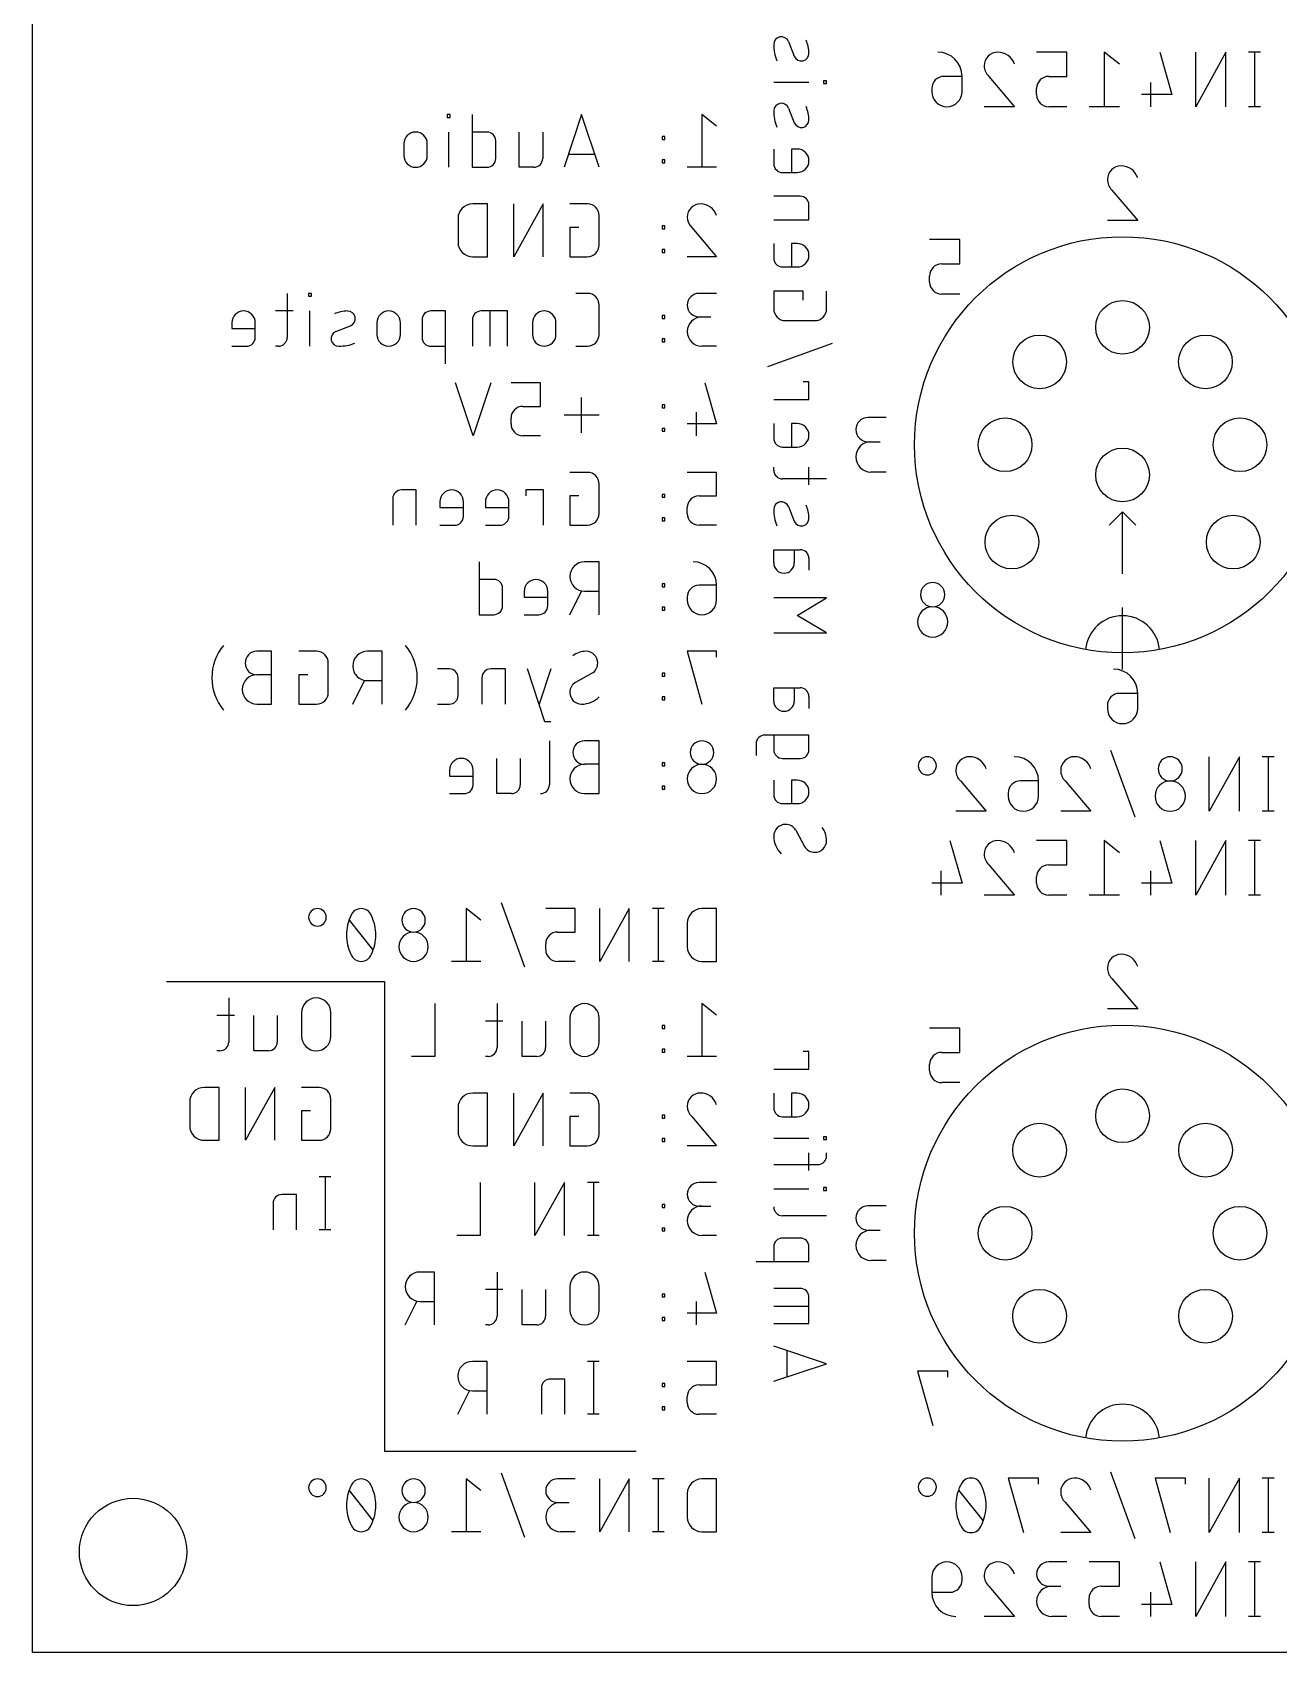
# Model space of a CAD drawing. Extents: x 0 to 83, y 0 to 84.2.
# Drawn here: x 0 to 37.15, y 0 to 48.29 of the extents above; entities that cross this region are included whole.
import ezdxf

# ---------------------------------------------------------------- set-up
doc = ezdxf.new("R2010")
doc.units = 0
for name, color, linetype in [('20', 30, 'CONTINUOUS'), ('22', 140, 'CONTINUOUS'), ('26', 253, 'CONTINUOUS')]:
    doc.layers.add(name, color=color, linetype=linetype)

msp = doc.modelspace()

# ---------------------------------------------------------------- linework, layer by layer
at = {"layer": '20'}
for p, q in [((0, 0), (0, 74)), ((83, 0), (0, 0))]:
    msp.add_line(p, q, dxfattribs=at)
for centre, radius in [((32.5, 39.5), 0.8), ((30.03, 38.47), 0.8), ((34.97, 38.47), 0.8), ((29, 36), 0.8), ((36, 36), 0.8), ((32.5, 35.1), 0.8), ((29.2, 33.1), 0.8), ((35.8, 33.1), 0.8), ((32.5, 16), 0.8), ((30.025, 14.975), 0.8), ((34.975, 14.975), 0.8), ((29, 12.5), 0.8), ((36, 12.5), 0.8), ((30.025, 10.025), 0.8), ((34.975, 10.025), 0.8), ((3, 3), 1.6)]:
    msp.add_circle(centre, radius, dxfattribs=at)
at = {"layer": '22'}
for p, q in [((32.1839, 43.5903), (32.9516, 42.6872)), ((32.9516, 42.6872), (32.0484, 42.6872)), ((27.6516, 42.1128), (26.7484, 42.1128)), ((27.6516, 41.3903), (27.6516, 42.1128)), ((27.1097, 41.3903), (27.6516, 41.3903)), ((26.7484, 40.8484), (26.7484, 41.0291)), ((27.6516, 40.4872), (27.1097, 40.4872)), ((25.4516, 36.8128), (24.9097, 36.8128)), ((24.9097, 36.0903), (25.2709, 36.0903)), ((25.4516, 35.1872), (25, 35.1872)), ((32.5, 34), (32.1, 33.6)), ((32.5, 32.15), (32.5, 34)), ((32.5, 34), (32.9, 33.6)), ((32.5, 29.3), (32.5, 31.15)), ((32.9516, 28.5903), (32.4097, 28.5903)), ((32.9516, 28.1388), (32.9516, 28.5903)), ((32.0484, 28.2291), (32.0484, 28.1388)), ((32.1839, 20.0903), (32.9516, 19.1872)), ((32.9516, 19.1872), (32.0484, 19.1872)), ((27.6516, 18.6128), (26.7484, 18.6128)), ((27.6516, 17.8903), (27.6516, 18.6128)), ((27.1097, 17.8903), (27.6516, 17.8903)), ((26.7484, 17.3484), (26.7484, 17.5291)), ((27.6516, 16.9872), (27.1097, 16.9872)), ((25.4516, 13.3128), (24.9097, 13.3128)), ((24.9097, 12.5903), (25.2709, 12.5903)), ((25.4516, 11.6872), (25, 11.6872)), ((27.2916, 8.3928), (26.3884, 8.3928)), ((26.3884, 8.3928), (26.84, 6.7672)), ((27.2916, 8.2122), (27.2916, 8.3928))]:
    msp.add_line(p, q, dxfattribs=at)
for centre in [(32.5, 36), (32.5, 12.5)]:
    msp.add_circle(centre, 6.2, dxfattribs=at)
for centre, radius, start, end in [((32.4548, 43.9064), 0.4064, 90, 180), ((32.4548, 43.7907), 0.5221, 17.9446, 90.0001), ((32.485, 43.9064), 0.4365, 180.0001, 226.3965), ((27.1097, 41.0291), 0.3612, 90, 180), ((27.1097, 40.8484), 0.3612, 180, 270), ((24.9097, 36.4516), 0.3612, 90, 270), ((25, 35.6388), 0.4516, 90, 270), ((26.84, 31.5316), 0.3612, 0, 180), ((26.84, 31.5316), 0.3612, 180, 0), ((26.84, 30.7188), 0.4516, 0, 180), ((26.84, 30.7188), 0.4516, 180, 0), ((32.5, 29.8), 1.1045, 5.1944, 174.8056), ((32.2291, 28.5903), 0.7225, 0, 90), ((32.4097, 28.2291), 0.3612, 90, 180), ((32.5, 28.1388), 0.4516, 180, 0), ((32.4548, 20.4064), 0.4064, 90, 180), ((32.4548, 20.2907), 0.5221, 17.9446, 90.0001), ((32.485, 20.4064), 0.4365, 180.0001, 226.3965), ((27.1097, 17.5291), 0.3612, 90, 180), ((27.1097, 17.3484), 0.3612, 180, 270), ((24.9097, 12.9516), 0.3612, 90, 270), ((25, 12.1388), 0.4516, 90, 270), ((32.5, 6.3), 1.1045, 5.1944, 174.8056)]:
    msp.add_arc(centre, radius, start, end, dxfattribs=at)
at = {"layer": '26'}
for p, q in [((22.539, 48.0161), (22.714, 47.5787)), ((30.8413, 47.7018), (29.9382, 47.7018)), ((30.8413, 46.9793), (30.8413, 47.7018)), ((32.4045, 47.3406), (31.9529, 47.7018)), ((31.9529, 47.7018), (31.9529, 46.0762)), ((33.6063, 47.7018), (33.9676, 46.4374)), ((35.5828, 47.7018), (34.6797, 46.0762)), ((34.6797, 46.0762), (34.6797, 47.7018)), ((35.5828, 46.0762), (35.5828, 47.7018)), ((36.6145, 47.7018), (36.2532, 47.7018)), ((36.4339, 47.7018), (36.4339, 46.0762)), ((23.6764, 46.8512), (23.5889, 46.8512)), ((23.5889, 46.8512), (23.5889, 46.7637)), ((23.6764, 46.7637), (23.6764, 46.8512)), ((27.7151, 46.9793), (27.1732, 46.9793)), ((27.7151, 46.5278), (27.7151, 46.9793)), ((28.5106, 46.9793), (29.2782, 46.0762)), ((30.2995, 46.9793), (30.8413, 46.9793)), ((22.1016, 46.8074), (23.1515, 46.8074)), ((23.5889, 46.7637), (23.6764, 46.7637)), ((26.812, 46.6181), (26.812, 46.5278)), ((29.9382, 46.4374), (29.9382, 46.6181)), ((33.9676, 46.4374), (33.0645, 46.4374)), ((33.3354, 46.7987), (33.3354, 46.0762)), ((22.539, 46.0362), (22.714, 45.5987)), ((29.2782, 46.0762), (28.3751, 46.0762)), ((30.8413, 46.0762), (30.2995, 46.0762)), ((32.4045, 46.0762), (31.5014, 46.0762)), ((36.6145, 46.0762), (36.2532, 46.0762)), ((12.4573, 45.8454), (12.3698, 45.8454)), ((12.3698, 45.8454), (12.3698, 45.7579)), ((12.3698, 45.7579), (12.4573, 45.7579)), ((12.4573, 45.7579), (12.4573, 45.8454)), ((13.1145, 45.8454), (13.1145, 44.2706)), ((16.3735, 45.8454), (15.8485, 44.2706)), ((16.8984, 44.2706), (16.3735, 45.8454)), ((20.3984, 45.4954), (19.961, 45.8454)), ((19.961, 45.8454), (19.961, 44.2706)), ((11.0736, 44.9705), (11.0736, 44.6206)), ((11.7735, 44.6206), (11.7735, 44.9705)), ((12.4136, 44.2706), (12.4136, 45.3205)), ((13.5519, 45.3205), (13.1145, 45.3205)), ((13.8144, 44.5331), (13.8144, 45.058)), ((14.5125, 44.2706), (14.5125, 45.3205)), ((15.2124, 45.3205), (15.2124, 44.5331)), ((18.8584, 45.1892), (18.7709, 45.1892)), ((18.7709, 45.1892), (18.7709, 45.1017)), ((18.7709, 45.1017), (18.8584, 45.1017)), ((18.8584, 45.1017), (18.8584, 45.1892)), ((15.9798, 44.6643), (16.7672, 44.6643)), ((18.8584, 44.4893), (18.7709, 44.4893)), ((18.7709, 44.4893), (18.7709, 44.4018)), ((18.8584, 44.4018), (18.8584, 44.4893)), ((22.1016, 44.8127), (22.1016, 44.3752)), ((22.8015, 44.8127), (22.6265, 44.8127)), ((22.6265, 44.8127), (22.6265, 44.1128)), ((13.1145, 44.2706), (13.5519, 44.2706)), ((14.9499, 44.2706), (14.5125, 44.2706)), ((18.7709, 44.4018), (18.8584, 44.4018)), ((20.3984, 44.2706), (19.5235, 44.2706)), ((22.3641, 44.1128), (22.8015, 44.1128)), ((13.5637, 43.1784), (13.1263, 43.1784)), ((13.5637, 41.6036), (13.5637, 43.1784)), ((15.2311, 43.1784), (14.3562, 41.6036)), ((14.3562, 41.6036), (14.3562, 43.1784)), ((15.2311, 41.6036), (15.2311, 43.1784)), ((16.5484, 43.1784), (16.0235, 43.1784)), ((22.889, 43.4059), (22.1016, 43.4059)), ((23.1515, 42.706), (23.1515, 43.1434)), ((12.6889, 42.741), (12.6889, 42.041)), ((16.8984, 41.9536), (16.8984, 42.8284)), ((18.8584, 42.5222), (18.7709, 42.5222)), ((18.7709, 42.5222), (18.7709, 42.4347)), ((18.8584, 42.4347), (18.8584, 42.5222)), ((22.1016, 42.706), (23.1515, 42.706)), ((16.286, 42.4785), (16.0235, 42.4785)), ((16.0235, 42.4785), (16.0235, 41.6036)), ((18.7709, 42.4347), (18.8584, 42.4347)), ((19.6547, 42.4785), (20.3984, 41.6036)), ((13.1263, 41.6036), (13.5637, 41.6036)), ((16.0235, 41.6036), (16.5484, 41.6036)), ((18.8584, 41.8223), (18.7709, 41.8223)), ((18.7709, 41.8223), (18.7709, 41.7348)), ((18.7709, 41.7348), (18.8584, 41.7348)), ((18.8584, 41.7348), (18.8584, 41.8223)), ((20.3984, 41.6036), (19.5235, 41.6036)), ((22.1016, 41.9991), (22.1016, 41.5616)), ((22.8015, 41.9991), (22.6265, 41.9991)), ((22.6265, 41.9991), (22.6265, 41.2992)), ((22.3641, 41.2992), (22.8015, 41.2992)), ((22.9765, 40.5755), (22.1016, 40.5755)), ((22.1016, 40.5755), (22.1016, 40.0506)), ((22.9765, 40.3131), (22.9765, 40.5755)), ((23.6764, 40.0506), (23.6764, 40.5755)), ((7.5958, 40.5114), (7.5958, 39.1991)), ((8.3196, 40.5114), (8.2321, 40.5114)), ((8.2321, 40.5114), (8.2321, 40.4239)), ((8.2321, 40.4239), (8.3196, 40.4239)), ((8.3196, 40.4239), (8.3196, 40.5114)), ((16.5484, 40.5114), (16.1985, 40.5114)), ((16.8984, 39.2866), (16.8984, 40.1614)), ((20.3984, 40.5114), (19.8735, 40.5114)), ((5.946, 39.6365), (5.946, 39.4615)), ((6.6459, 39.1991), (6.6459, 39.6365)), ((7.7708, 39.9865), (7.2458, 39.9865)), ((8.2759, 38.9366), (8.2759, 39.9865)), ((10.2706, 39.6365), (10.2706, 39.2866)), ((10.9705, 39.2866), (10.9705, 39.6365)), ((11.6165, 39.724), (11.6165, 39.1991)), ((12.3164, 39.9865), (11.879, 39.9865)), ((12.3164, 38.4117), (12.3164, 39.9865)), ((13.1177, 39.724), (13.1177, 38.9366)), ((14.1675, 39.9865), (13.3801, 39.9865)), ((13.6426, 38.9366), (13.6426, 39.9865)), ((14.1675, 38.9366), (14.1675, 39.9865)), ((14.9079, 39.6365), (14.9079, 39.2866)), ((15.6078, 39.2866), (15.6078, 39.6365)), ((18.8584, 39.8552), (18.7709, 39.8552)), ((18.7709, 39.8552), (18.7709, 39.7677)), ((18.7709, 39.7677), (18.8584, 39.7677)), ((18.8584, 39.7677), (18.8584, 39.8552)), ((19.8735, 39.8115), (20.2234, 39.8115)), ((22.4516, 39.7007), (23.3264, 39.7007)), ((5.946, 39.4615), (6.6459, 39.4615)), ((9.0471, 39.374), (9.4846, 39.549)), ((18.8584, 39.1553), (18.7709, 39.1553)), ((18.7709, 39.1553), (18.7709, 39.0678)), ((18.8584, 39.0678), (18.8584, 39.1553)), ((5.946, 38.9366), (6.3834, 38.9366)), ((7.3333, 38.9366), (7.2458, 38.9366)), ((11.879, 38.9366), (12.3164, 38.9366)), ((16.1985, 38.9366), (16.5484, 38.9366)), ((18.7709, 39.0678), (18.8584, 39.0678)), ((20.3984, 38.9366), (19.961, 38.9366)), ((21.9266, 38.3292), (23.8514, 39.0291)), ((13.143, 36.2696), (12.6181, 37.8444)), ((13.6679, 37.8444), (13.143, 36.2696)), ((15.1436, 37.8444), (14.2687, 37.8444)), ((15.1436, 37.1445), (15.1436, 37.8444)), ((20.0484, 37.8444), (20.3984, 36.6196)), ((23.1515, 37.8744), (22.9765, 37.8744)), ((23.1515, 37.3495), (23.1515, 37.8744)), ((16.3735, 36.3571), (16.3735, 37.407)), ((18.8584, 37.1882), (18.7709, 37.1882)), ((18.7709, 37.1882), (18.7709, 37.1007)), ((18.8584, 37.1007), (18.8584, 37.1882)), ((22.1016, 37.3495), (23.1515, 37.3495)), ((14.2687, 36.6196), (14.2687, 36.7945)), ((14.6186, 37.1445), (15.1436, 37.1445)), ((16.8984, 36.882), (15.8485, 36.882)), ((18.7709, 37.1007), (18.8584, 37.1007)), ((19.786, 36.9695), (19.786, 36.2696)), ((15.1436, 36.2696), (14.6186, 36.2696)), ((18.8584, 36.4883), (18.7709, 36.4883)), ((18.7709, 36.4883), (18.7709, 36.4008)), ((18.7709, 36.4008), (18.8584, 36.4008)), ((18.8584, 36.4008), (18.8584, 36.4883)), ((20.3984, 36.6196), (19.5235, 36.6196)), ((22.1016, 36.6324), (22.1016, 36.1949)), ((22.8015, 36.6324), (22.6265, 36.6324)), ((22.6265, 36.6324), (22.6265, 35.9324)), ((22.3641, 35.9324), (22.8015, 35.9324)), ((22.1016, 35.245), (22.1016, 35.3325)), ((23.1515, 34.8076), (23.1515, 35.3325)), ((16.5484, 35.1774), (16.0235, 35.1774)), ((16.8984, 33.9526), (16.8984, 34.8274)), ((20.3984, 35.1774), (19.5235, 35.1774)), ((20.3984, 34.4775), (20.3984, 35.1774)), ((23.6764, 34.9825), (22.3641, 34.9825)), ((10.7443, 34.39), (10.7443, 33.6026)), ((11.4442, 34.6525), (11.0068, 34.6525)), ((11.4442, 33.6026), (11.4442, 34.6525)), ((12.1511, 34.3025), (12.1511, 34.1275)), ((12.851, 33.8651), (12.851, 34.3025)), ((13.5058, 34.3025), (13.5058, 34.1275)), ((14.2057, 33.8651), (14.2057, 34.3025)), ((15.2376, 34.6525), (14.7126, 34.6525)), ((14.7126, 34.6525), (14.7126, 34.4775)), ((15.2376, 33.6026), (15.2376, 34.6525)), ((16.286, 34.4775), (16.0235, 34.4775)), ((16.0235, 34.4775), (16.0235, 33.6026)), ((18.8584, 34.5212), (18.7709, 34.5212)), ((18.7709, 34.5212), (18.7709, 34.4337)), ((18.7709, 34.4337), (18.8584, 34.4337)), ((18.8584, 34.4337), (18.8584, 34.5212)), ((19.8735, 34.4775), (20.3984, 34.4775)), ((12.1511, 34.1275), (12.851, 34.1275)), ((13.5058, 34.1275), (14.2057, 34.1275)), ((18.8584, 33.8213), (18.7709, 33.8213)), ((18.7709, 33.8213), (18.7709, 33.7338)), ((18.8584, 33.7338), (18.8584, 33.8213)), ((19.5235, 33.9526), (19.5235, 34.1275)), ((22.539, 34.1564), (22.714, 33.719)), ((12.1511, 33.6026), (12.5885, 33.6026)), ((13.5058, 33.6026), (13.9432, 33.6026)), ((16.0235, 33.6026), (16.5484, 33.6026)), ((18.7709, 33.7338), (18.8584, 33.7338)), ((20.3984, 33.6026), (19.8735, 33.6026)), ((22.1016, 32.4783), (22.1016, 32.872)), ((22.1016, 32.872), (22.889, 32.872)), ((22.714, 32.872), (22.714, 32.4783)), ((13.3172, 32.5104), (13.3172, 30.9356)), ((16.8984, 32.5104), (16.461, 32.5104)), ((16.8984, 30.9356), (16.8984, 32.5104)), ((23.1515, 32.6096), (23.1515, 32.2596)), ((13.7547, 31.9855), (13.3172, 31.9855)), ((14.0171, 31.1981), (14.0171, 31.723)), ((14.6631, 31.6355), (14.6631, 31.4605)), ((14.6631, 31.4605), (15.363, 31.4605)), ((15.363, 31.1981), (15.363, 31.6355)), ((16.0235, 30.9356), (16.3735, 31.6355)), ((16.461, 31.6355), (16.8984, 31.6355)), ((18.8584, 31.8542), (18.7709, 31.8542)), ((18.7709, 31.8542), (18.7709, 31.7667)), ((18.7709, 31.7667), (18.8584, 31.7667)), ((18.8584, 31.7667), (18.8584, 31.8542)), ((19.5235, 31.4605), (19.5235, 31.373)), ((20.3984, 31.8105), (19.8735, 31.8105)), ((20.3984, 31.373), (20.3984, 31.8105)), ((23.6764, 31.4406), (22.1016, 31.4406)), ((22.8015, 30.9157), (23.6764, 31.4406)), ((13.3172, 30.9356), (13.7547, 30.9356)), ((14.6631, 30.9356), (15.1006, 30.9356)), ((18.8584, 31.1543), (18.7709, 31.1543)), ((18.7709, 31.1543), (18.7709, 31.0668)), ((18.7709, 31.0668), (18.8584, 31.0668)), ((18.8584, 31.0668), (18.8584, 31.1543)), ((23.6764, 30.3907), (22.8015, 30.9157)), ((22.1016, 30.3907), (23.6764, 30.3907)), ((7.1296, 29.8434), (6.6921, 29.8434)), ((7.1296, 28.2686), (7.1296, 29.8434)), ((8.4723, 29.8434), (7.9474, 29.8434)), ((8.8223, 28.6186), (8.8223, 29.4934)), ((10.4265, 29.8434), (9.989, 29.8434)), ((10.4265, 28.2686), (10.4265, 29.8434)), ((20.3984, 29.8434), (19.5235, 29.8434)), ((19.5235, 29.8434), (19.961, 28.2686)), ((20.3984, 29.6684), (20.3984, 29.8434)), ((7.1296, 29.1435), (6.6921, 29.1435)), ((8.2098, 29.1435), (7.9474, 29.1435)), ((7.9474, 29.1435), (7.9474, 28.2686)), ((12.4301, 29.3185), (12.0802, 29.3185)), ((12.6926, 28.5311), (12.6926, 29.056)), ((13.4016, 29.056), (13.4016, 28.2686)), ((14.1015, 29.3185), (13.6641, 29.3185)), ((14.1015, 28.2686), (14.1015, 29.3185)), ((15.2812, 27.7437), (14.7563, 29.3185)), ((15.4562, 29.3185), (15.1063, 28.2686)), ((16.1985, 28.9248), (16.6797, 29.1872)), ((18.8584, 29.1872), (18.7709, 29.1872)), ((18.7709, 29.1872), (18.7709, 29.0997)), ((18.7709, 29.0997), (18.8584, 29.0997)), ((18.8584, 29.0997), (18.8584, 29.1872)), ((9.5516, 28.2686), (9.9015, 28.9685)), ((9.989, 28.9685), (10.4265, 28.9685)), ((22.1016, 28.3621), (22.1016, 28.7558)), ((22.1016, 28.7558), (22.889, 28.7558)), ((22.714, 28.7558), (22.714, 28.3621)), ((23.1515, 28.4934), (23.1515, 28.1434)), ((6.6921, 28.2686), (7.1296, 28.2686)), ((7.9474, 28.2686), (8.4723, 28.2686)), ((12.0802, 28.2686), (12.4301, 28.2686)), ((18.8584, 28.4873), (18.7709, 28.4873)), ((18.7709, 28.4873), (18.7709, 28.3998)), ((18.7709, 28.3998), (18.8584, 28.3998)), ((18.8584, 28.3998), (18.8584, 28.4873)), ((15.4562, 27.7437), (15.2812, 27.7437)), ((15.4116, 27.1764), (15.4116, 25.8641)), ((16.8984, 27.1764), (16.461, 27.1764)), ((16.8984, 25.6016), (16.8984, 27.1764)), ((21.5767, 27.0865), (21.5767, 26.7366)), ((23.1515, 27.349), (21.8391, 27.349)), ((22.1016, 27.349), (22.1016, 26.9116)), ((23.1515, 26.9116), (23.1515, 27.349)), ((13.8438, 25.6016), (13.8438, 26.6515)), ((14.5437, 26.6515), (14.5437, 25.8641)), ((22.3641, 26.6491), (22.889, 26.6491)), ((32.8751, 24.8956), (32.1527, 26.8824)), ((35.9875, 26.7018), (35.0844, 25.0762)), ((35.0844, 25.0762), (35.0844, 26.7018)), ((35.9875, 25.0762), (35.9875, 26.7018)), ((37.0192, 26.7018), (36.6579, 26.7018)), ((36.8385, 26.7018), (36.8385, 25.0762)), ((12.437, 26.3015), (12.437, 26.1265)), ((12.437, 26.1265), (13.1369, 26.1265)), ((13.1369, 25.8641), (13.1369, 26.3015)), ((16.8984, 26.4765), (16.461, 26.4765)), ((18.8584, 26.5202), (18.7709, 26.5202)), ((18.7709, 26.5202), (18.7709, 26.4327)), ((18.7709, 26.4327), (18.8584, 26.4327)), ((18.8584, 26.4327), (18.8584, 26.5202)), ((12.437, 25.6016), (12.8744, 25.6016)), ((14.2812, 25.6016), (13.8438, 25.6016)), ((16.461, 25.6016), (16.8984, 25.6016)), ((18.8584, 25.8203), (18.7709, 25.8203)), ((18.7709, 25.8203), (18.7709, 25.7328)), ((18.7709, 25.7328), (18.8584, 25.7328)), ((18.8584, 25.7328), (18.8584, 25.8203)), ((22.1016, 26.0031), (22.1016, 25.5657)), ((22.8015, 26.0031), (22.6265, 26.0031)), ((22.6265, 26.0031), (22.6265, 25.3032)), ((27.6648, 25.9793), (28.4324, 25.0762)), ((29.0924, 25.6181), (29.0924, 25.5278)), ((29.9955, 25.9793), (29.4537, 25.9793)), ((29.9955, 25.5278), (29.9955, 25.9793)), ((30.791, 25.9793), (31.5586, 25.0762)), ((22.3641, 25.3032), (22.8015, 25.3032)), ((28.4324, 25.0762), (27.5293, 25.0762)), ((31.5586, 25.0762), (30.6555, 25.0762)), ((37.0192, 25.0762), (36.6579, 25.0762)), ((22.7578, 24.5088), (23.0202, 24.0276)), ((27.3539, 24.2018), (27.7151, 22.9374)), ((30.8413, 24.2018), (29.9382, 24.2018)), ((30.8413, 23.4793), (30.8413, 24.2018)), ((32.4045, 23.8406), (31.9529, 24.2018)), ((31.9529, 24.2018), (31.9529, 22.5762)), ((33.6063, 24.2018), (33.9676, 22.9374)), ((35.5828, 24.2018), (34.6797, 22.5762)), ((34.6797, 22.5762), (34.6797, 24.2018)), ((35.5828, 22.5762), (35.5828, 24.2018)), ((36.6145, 24.2018), (36.2532, 24.2018)), ((36.4339, 24.2018), (36.4339, 22.5762)), ((27.0829, 23.2987), (27.0829, 22.5762)), ((28.5106, 23.4793), (29.2782, 22.5762)), ((30.2995, 23.4793), (30.8413, 23.4793)), ((33.3354, 23.2987), (33.3354, 22.5762)), ((27.7151, 22.9374), (26.812, 22.9374)), ((29.9382, 22.9374), (29.9382, 23.1181)), ((33.9676, 22.9374), (33.0645, 22.9374)), ((14.6837, 20.4266), (13.9838, 22.3514)), ((29.2782, 22.5762), (28.3751, 22.5762)), ((30.8413, 22.5762), (30.2995, 22.5762)), ((32.4045, 22.5762), (31.5014, 22.5762)), ((36.6145, 22.5762), (36.2532, 22.5762)), ((10.1506, 20.9516), (9.4507, 21.8264)), ((13.3643, 21.8264), (12.9269, 22.1764)), ((12.9269, 22.1764), (12.9269, 20.6016)), ((16.178, 22.1764), (15.3031, 22.1764)), ((16.178, 21.4765), (16.178, 22.1764)), ((17.7932, 22.1764), (16.9183, 20.6016)), ((16.9183, 20.6016), (16.9183, 22.1764)), ((17.7932, 20.6016), (17.7932, 22.1764)), ((18.8333, 22.1764), (18.4834, 22.1764)), ((18.6584, 22.1764), (18.6584, 20.6016)), ((19.5235, 21.739), (19.5235, 21.039)), ((20.3984, 22.1764), (19.961, 22.1764)), ((20.3984, 20.6016), (20.3984, 22.1764)), ((15.653, 21.4765), (16.178, 21.4765)), ((15.3031, 20.9516), (15.3031, 21.1265)), ((13.3643, 20.6016), (12.4895, 20.6016)), ((16.178, 20.6016), (15.653, 20.6016)), ((18.8333, 20.6016), (18.4834, 20.6016)), ((19.961, 20.6016), (20.3984, 20.6016)), ((4, 20), (10.5, 20)), ((10.5, 20), (10.5, 7)), ((5.853, 19.5104), (5.853, 18.1981)), ((11.997, 19.3444), (11.997, 17.7696)), ((13.853, 19.3444), (13.853, 18.0321)), ((20.3984, 18.9944), (19.961, 19.3444)), ((19.961, 19.3444), (19.961, 17.7696)), ((6.028, 18.9855), (5.5031, 18.9855)), ((6.6, 17.9356), (6.6, 18.9855)), ((7.2999, 18.9855), (7.2999, 18.1981)), ((8.0235, 19.073), (8.0235, 18.373)), ((8.8984, 18.373), (8.8984, 19.073)), ((16.0235, 18.907), (16.0235, 18.207)), ((16.8984, 18.207), (16.8984, 18.907)), ((14.028, 18.8195), (13.5031, 18.8195)), ((14.6, 17.7696), (14.6, 18.8195)), ((15.2999, 18.8195), (15.2999, 18.0321)), ((18.8584, 18.6882), (18.7709, 18.6882)), ((18.7709, 18.6882), (18.7709, 18.6007)), ((18.7709, 18.6007), (18.8584, 18.6007)), ((18.8584, 18.6007), (18.8584, 18.6882)), ((5.5905, 17.9356), (5.5031, 17.9356)), ((7.0374, 17.9356), (6.6, 17.9356)), ((18.8584, 17.9883), (18.7709, 17.9883)), ((18.7709, 17.9883), (18.7709, 17.9008)), ((18.7709, 17.9008), (18.8584, 17.9008)), ((18.8584, 17.9008), (18.8584, 17.9883)), ((23.1515, 17.9142), (22.9765, 17.9142)), ((23.1515, 17.3892), (23.1515, 17.9142)), ((11.997, 17.7696), (11.2971, 17.7696)), ((13.5905, 17.7696), (13.5031, 17.7696)), ((15.0374, 17.7696), (14.6, 17.7696)), ((20.3984, 17.7696), (19.5235, 17.7696)), ((22.1016, 17.3892), (23.1515, 17.3892)), ((5.5637, 16.8434), (5.1263, 16.8434)), ((5.5637, 15.2686), (5.5637, 16.8434)), ((7.2311, 16.8434), (6.3562, 15.2686)), ((6.3562, 15.2686), (6.3562, 16.8434)), ((7.2311, 15.2686), (7.2311, 16.8434)), ((8.5484, 16.8434), (8.0235, 16.8434)), ((8.8984, 15.6186), (8.8984, 16.4934)), ((13.5637, 16.6774), (13.1263, 16.6774)), ((13.5637, 15.1026), (13.5637, 16.6774)), ((15.2311, 16.6774), (14.3562, 15.1026)), ((14.3562, 15.1026), (14.3562, 16.6774)), ((15.2311, 15.1026), (15.2311, 16.6774)), ((16.5484, 16.6774), (16.0235, 16.6774)), ((22.1016, 16.6721), (22.1016, 16.2347)), ((22.8015, 16.6721), (22.6265, 16.6721)), ((22.6265, 16.6721), (22.6265, 15.9722)), ((4.6889, 16.406), (4.6889, 15.706)), ((8.286, 16.1435), (8.0235, 16.1435)), ((8.0235, 16.1435), (8.0235, 15.2686)), ((12.6889, 16.24), (12.6889, 15.54)), ((16.286, 15.9775), (16.0235, 15.9775)), ((16.0235, 15.9775), (16.0235, 15.1026)), ((16.8984, 15.4526), (16.8984, 16.3274)), ((18.8584, 16.0212), (18.7709, 16.0212)), ((18.7709, 16.0212), (18.7709, 15.9337)), ((18.8584, 15.9337), (18.8584, 16.0212)), ((19.6547, 15.9775), (20.3984, 15.1026)), ((22.3641, 15.9722), (22.8015, 15.9722)), ((18.7709, 15.9337), (18.8584, 15.9337)), ((5.1263, 15.2686), (5.5637, 15.2686)), ((8.0235, 15.2686), (8.5484, 15.2686)), ((13.1263, 15.1026), (13.5637, 15.1026)), ((16.0235, 15.1026), (16.5484, 15.1026)), ((18.8584, 15.3213), (18.7709, 15.3213)), ((18.7709, 15.3213), (18.7709, 15.2338)), ((18.7709, 15.2338), (18.8584, 15.2338)), ((18.8584, 15.2338), (18.8584, 15.3213)), ((20.3984, 15.1026), (19.5235, 15.1026)), ((22.1016, 15.3322), (23.1515, 15.3322)), ((23.6764, 15.3759), (23.5889, 15.3759)), ((23.5889, 15.3759), (23.5889, 15.2884)), ((23.5889, 15.2884), (23.6764, 15.2884)), ((23.6764, 15.2884), (23.6764, 15.3759)), ((22.1016, 14.5468), (23.4139, 14.5468)), ((23.1515, 14.3719), (23.1515, 14.8968)), ((23.6764, 14.8093), (23.6764, 14.8968)), ((8.8984, 14.1764), (8.5484, 14.1764)), ((8.7234, 14.1764), (8.7234, 12.6016)), ((13.3537, 14.0104), (13.3537, 12.4356)), ((15.8583, 14.0104), (14.9834, 12.4356)), ((14.9834, 12.4356), (14.9834, 14.0104)), ((15.8583, 12.4356), (15.8583, 14.0104)), ((16.8984, 14.0104), (16.5484, 14.0104)), ((16.7234, 14.0104), (16.7234, 12.4356)), ((20.3984, 14.0104), (19.8735, 14.0104)), ((7.875, 13.6515), (7.4375, 13.6515)), ((7.875, 12.6016), (7.875, 13.6515)), ((22.1016, 13.8212), (23.1515, 13.8212)), ((23.6764, 13.8649), (23.5889, 13.8649)), ((23.5889, 13.8649), (23.5889, 13.7774)), ((23.5889, 13.7774), (23.6764, 13.7774)), ((23.6764, 13.7774), (23.6764, 13.8649)), ((7.1751, 13.389), (7.1751, 12.6016)), ((18.8584, 13.3542), (18.7709, 13.3542)), ((18.7709, 13.3542), (18.7709, 13.2667)), ((18.7709, 13.2667), (18.8584, 13.2667)), ((18.8584, 13.2667), (18.8584, 13.3542)), ((19.8735, 13.3105), (20.2234, 13.3105)), ((8.8984, 12.6016), (8.5484, 12.6016)), ((18.8584, 12.6543), (18.7709, 12.6543)), ((18.7709, 12.6543), (18.7709, 12.5668)), ((18.7709, 12.5668), (18.8584, 12.5668)), ((18.8584, 12.5668), (18.8584, 12.6543)), ((23.6764, 13.0202), (22.3641, 13.0202)), ((13.3537, 12.4356), (12.6538, 12.4356)), ((16.8984, 12.4356), (16.5484, 12.4356)), ((20.3984, 12.4356), (19.961, 12.4356)), ((22.1016, 12.0938), (22.1016, 11.6564)), ((22.889, 12.3563), (22.3641, 12.3563)), ((23.1515, 11.6564), (23.1515, 12.0938)), ((21.5767, 11.6564), (23.1515, 11.6564)), ((11.9896, 11.3434), (11.5522, 11.3434)), ((11.9896, 9.7686), (11.9896, 11.3434)), ((13.853, 11.3434), (13.853, 10.0311)), ((20.0484, 11.3434), (20.3984, 10.1186)), ((14.028, 10.8185), (13.5031, 10.8185)), ((14.6, 9.7686), (14.6, 10.8185)), ((15.2999, 10.8185), (15.2999, 10.0311)), ((16.0235, 10.906), (16.0235, 10.206)), ((16.8984, 10.206), (16.8984, 10.906)), ((18.8584, 10.6872), (18.7709, 10.6872)), ((18.7709, 10.6872), (18.7709, 10.5997)), ((18.8584, 10.5997), (18.8584, 10.6872)), ((22.889, 10.8551), (22.1016, 10.8551)), ((11.1147, 9.7686), (11.4647, 10.4685)), ((11.5522, 10.4685), (11.9896, 10.4685)), ((18.7709, 10.5997), (18.8584, 10.5997)), ((19.786, 10.4685), (19.786, 9.7686)), ((22.1016, 10.3302), (23.1515, 10.3302)), ((23.1515, 9.8053), (23.1515, 10.5927)), ((13.5905, 9.7686), (13.5031, 9.7686)), ((15.0374, 9.7686), (14.6, 9.7686)), ((18.8584, 9.9873), (18.7709, 9.9873)), ((18.7709, 9.9873), (18.7709, 9.8998)), ((18.7709, 9.8998), (18.8584, 9.8998)), ((18.8584, 9.8998), (18.8584, 9.9873)), ((20.3984, 10.1186), (19.5235, 10.1186)), ((22.1016, 9.8053), (23.1515, 9.8053)), ((23.6764, 8.6108), (22.1016, 9.1357)), ((22.4953, 9.0045), (22.4953, 8.2171)), ((13.5547, 8.6764), (13.1172, 8.6764)), ((13.5547, 7.1016), (13.5547, 8.6764)), ((16.8984, 8.6764), (16.5484, 8.6764)), ((16.7234, 8.6764), (16.7234, 7.1016)), ((20.3984, 8.6764), (19.5235, 8.6764)), ((20.3984, 7.9765), (20.3984, 8.6764)), ((22.1016, 8.0858), (23.6764, 8.6108)), ((12.6798, 7.1016), (13.0297, 7.8015)), ((13.1172, 7.8015), (13.5547, 7.8015)), ((15.1751, 7.889), (15.1751, 7.1016)), ((15.875, 8.1515), (15.4375, 8.1515)), ((15.875, 7.1016), (15.875, 8.1515)), ((18.8584, 8.0202), (18.7709, 8.0202)), ((18.7709, 8.0202), (18.7709, 7.9327)), ((18.7709, 7.9327), (18.8584, 7.9327)), ((18.8584, 7.9327), (18.8584, 8.0202)), ((19.8735, 7.9765), (20.3984, 7.9765)), ((18.8584, 7.3203), (18.7709, 7.3203)), ((18.7709, 7.3203), (18.7709, 7.2328)), ((18.8584, 7.2328), (18.8584, 7.3203)), ((19.5235, 7.4516), (19.5235, 7.6265)), ((10.5, 7), (10.5, 6)), ((16.8984, 7.1016), (16.5484, 7.1016)), ((18.7709, 7.2328), (18.8584, 7.2328)), ((20.3984, 7.1016), (19.8735, 7.1016)), ((10.5, 6), (18, 6)), ((14.6837, 3.4266), (13.9838, 5.3514)), ((32.8751, 3.3956), (32.1527, 5.3824)), ((13.3643, 4.8264), (12.9269, 5.1764)), ((12.9269, 5.1764), (12.9269, 3.6016)), ((16.178, 5.1764), (15.653, 5.1764)), ((17.7932, 5.1764), (16.9183, 3.6016)), ((16.9183, 3.6016), (16.9183, 5.1764)), ((17.7932, 3.6016), (17.7932, 5.1764)), ((18.8333, 5.1764), (18.4834, 5.1764)), ((18.6584, 5.1764), (18.6584, 3.6016)), ((20.3984, 5.1764), (19.961, 5.1764)), ((20.3984, 3.6016), (20.3984, 5.1764)), ((28.3421, 3.9374), (27.6196, 4.8406)), ((29.9955, 5.2018), (29.0924, 5.2018)), ((29.0924, 5.2018), (29.544, 3.5762)), ((29.9955, 5.0212), (29.9955, 5.2018)), ((34.3723, 5.2018), (33.4691, 5.2018)), ((33.4691, 5.2018), (33.9207, 3.5762)), ((34.3723, 5.0212), (34.3723, 5.2018)), ((35.9875, 5.2018), (35.0844, 3.5762)), ((35.0844, 3.5762), (35.0844, 5.2018)), ((35.9875, 3.5762), (35.9875, 5.2018)), ((37.0192, 5.2018), (36.6579, 5.2018)), ((36.8385, 5.2018), (36.8385, 3.5762)), ((10.1506, 3.9516), (9.4507, 4.8264)), ((15.653, 4.4765), (16.003, 4.4765)), ((19.5235, 4.739), (19.5235, 4.039)), ((30.791, 4.4793), (31.5586, 3.5762)), ((13.3643, 3.6016), (12.4895, 3.6016)), ((16.178, 3.6016), (15.7405, 3.6016)), ((18.8333, 3.6016), (18.4834, 3.6016)), ((19.961, 3.6016), (20.3984, 3.6016)), ((31.5586, 3.5762), (30.6555, 3.5762)), ((37.0192, 3.5762), (36.6579, 3.5762)), ((30.8413, 2.7018), (30.2995, 2.7018)), ((32.4045, 2.7018), (31.5014, 2.7018)), ((32.4045, 1.9793), (32.4045, 2.7018)), ((33.6063, 2.7018), (33.9676, 1.4374)), ((35.5828, 2.7018), (34.6797, 1.0762)), ((34.6797, 1.0762), (34.6797, 2.7018)), ((35.5828, 1.0762), (35.5828, 2.7018)), ((36.6145, 2.7018), (36.2532, 2.7018)), ((36.4339, 2.7018), (36.4339, 1.0762)), ((26.812, 2.2502), (26.812, 1.7987)), ((27.7151, 2.1599), (27.7151, 2.2502)), ((28.5106, 1.9793), (29.2782, 1.0762)), ((30.2995, 1.9793), (30.6607, 1.9793)), ((31.8626, 1.9793), (32.4045, 1.9793)), ((26.812, 1.7987), (27.3539, 1.7987)), ((31.5014, 1.4374), (31.5014, 1.6181)), ((33.3354, 1.7987), (33.3354, 1.0762)), ((29.2782, 1.0762), (28.3751, 1.0762)), ((30.8413, 1.0762), (30.3898, 1.0762)), ((32.4045, 1.0762), (31.8626, 1.0762)), ((33.9676, 1.4374), (33.0645, 1.4374)), ((36.6145, 1.0762), (36.2532, 1.0762))]:
    msp.add_line(p, q, dxfattribs=at)
for centre, radius, start, end in [((22.3284, 47.9319), 0.2268, 21.801, 180.8193), ((23.5853, 47.9498), 1.4839, 180.8193, 199.7901), ((22.158, 47.6519), 0.9936, 0.8193, 24.2388), ((22.9246, 47.6629), 0.2268, 201.801, 0.8193), ((26.9926, 46.9793), 0.7225, 0, 90), ((28.7815, 47.2954), 0.4064, 90, 180), ((28.7815, 47.1797), 0.5221, 17.9446, 90.0001), ((27.1732, 46.6181), 0.3612, 90, 180), ((28.8116, 47.2954), 0.4365, 180.0001, 226.3965), ((30.2995, 46.6181), 0.3612, 90, 180), ((27.2635, 46.5278), 0.4516, 180, 0), ((30.2995, 46.4374), 0.3612, 180, 270), ((22.3284, 45.9519), 0.2268, 21.801, 180.8193), ((23.5853, 45.9699), 1.4839, 180.8193, 199.7901), ((22.158, 45.672), 0.9936, 0.8193, 24.2388), ((22.9246, 45.683), 0.2268, 201.801, 0.8193), ((11.4236, 44.9705), 0.35, 0, 180), ((13.5519, 45.058), 0.2625, 0, 90), ((11.4236, 44.6206), 0.35, 180, 0), ((13.5519, 44.5331), 0.2625, 270, 0.0007), ((14.9499, 44.5331), 0.2625, 270.0007, 0), ((22.8015, 44.4627), 0.35, 270, 90), ((22.3641, 44.3752), 0.2625, 180, 270), ((13.1263, 42.741), 0.4374, 90, 180), ((16.5484, 42.8284), 0.35, 360, 89.999), ((19.9172, 42.7847), 0.3937, 90, 180), ((19.9172, 42.6726), 0.5058, 17.945, 90), ((22.889, 43.1434), 0.2625, 0, 90), ((19.9464, 42.7847), 0.4229, 179.9999, 226.3974), ((13.1263, 42.041), 0.4374, 180, 270), ((16.5484, 41.9535), 0.35, 270, 0.0005), ((22.3641, 41.5616), 0.2625, 180, 270), ((22.8015, 41.6491), 0.35, 270, 90), ((16.5484, 40.1614), 0.35, 360, 89.999), ((19.8735, 40.1614), 0.35, 90, 270), ((6.2959, 39.6365), 0.35, 0, 180), ((9.4113, 38.993), 0.9936, 90.8193, 114.2388), ((9.4003, 39.7596), 0.2268, 291.801, 90.8193), ((10.6206, 39.6365), 0.35, 0, 180), ((11.879, 39.724), 0.2625, 90, 179.9993), ((13.3801, 39.724), 0.2625, 90, 179.9993), ((15.2578, 39.6365), 0.35, 0, 180), ((19.961, 39.374), 0.4374, 90, 270), ((22.4516, 40.0506), 0.35, 180, 270), ((23.3264, 40.0506), 0.35, 270, 359.9995), ((6.3834, 39.1991), 0.2625, 270, 0.0007), ((7.3333, 39.1991), 0.2625, 269.9993, 360), ((9.1314, 39.1634), 0.2268, 111.801, 270.8193), ((10.6206, 39.2866), 0.35, 180, 0), ((11.879, 39.1991), 0.2625, 180, 270), ((15.2578, 39.2866), 0.35, 180, 0), ((16.5484, 39.2866), 0.35, 270, 0.0005), ((9.1134, 40.4203), 1.4839, 270.8193, 289.7901), ((14.6186, 36.7945), 0.35, 90, 180), ((14.6186, 36.6196), 0.35, 180.0005, 270), ((22.8015, 36.2824), 0.35, 270, 90), ((22.3641, 36.1949), 0.2625, 180, 270), ((16.5484, 34.8274), 0.35, 360, 89.999), ((22.3641, 35.245), 0.2625, 180, 270), ((11.0068, 34.39), 0.2625, 90, 179.9993), ((12.501, 34.3025), 0.35, 0, 180), ((13.8558, 34.3025), 0.35, 0, 180), ((19.8735, 34.1275), 0.35, 90, 180), ((22.3284, 34.0722), 0.2268, 21.801, 180.8193), ((12.5885, 33.8651), 0.2625, 270, 0.0007), ((13.9432, 33.8651), 0.2625, 270, 0.0007), ((16.5484, 33.9526), 0.35, 270, 0.0005), ((19.8735, 33.9526), 0.35, 180.0005, 270), ((23.5853, 34.0902), 1.4839, 180.8193, 199.7901), ((22.9246, 33.8032), 0.2268, 201.801, 0.8193), ((22.158, 33.7923), 0.9936, 0.8193, 24.2388), ((22.889, 32.6096), 0.2625, 0, 90), ((16.461, 32.073), 0.4374, 90, 270), ((19.6985, 31.8105), 0.6999, 0, 89.9995), ((22.4078, 32.4783), 0.3062, 180, 0), ((13.7547, 31.723), 0.2625, 0, 90), ((15.0131, 31.6355), 0.35, 0, 180), ((19.8735, 31.4605), 0.35, 90, 180), ((13.7547, 31.1981), 0.2625, 270, 0.0007), ((15.1006, 31.1981), 0.2625, 270, 0.0007), ((19.961, 31.373), 0.4374, 180, 0), ((6.8468, 29.056), 1.4982, 140.0339, 180), ((9.975, 29.056), 1.4983, 0, 39.966), ((6.6921, 29.4934), 0.35, 90, 270), ((8.4723, 29.4934), 0.35, 360, 89.999), ((9.989, 29.406), 0.4374, 90, 270), ((16.5047, 29.1872), 0.6562, 90.0001, 126.8701), ((16.5047, 29.4934), 0.35, 0, 90), ((16.4992, 29.4934), 0.3554, 300.5105, 359.9998), ((6.8468, 29.056), 1.4982, 180, 219.9661), ((6.6921, 28.706), 0.4374, 90, 270), ((9.975, 29.056), 1.4983, 320.034, 360), ((12.4301, 29.056), 0.2625, 0, 90), ((13.6641, 29.056), 0.2625, 90, 179.9993), ((8.4723, 28.6186), 0.35, 270, 0.0005), ((12.4301, 28.5311), 0.2625, 270, 0.0007), ((16.3789, 28.6186), 0.3554, 120.5103, 180), ((16.3735, 28.6186), 0.35, 180, 270), ((22.889, 28.4934), 0.2625, 0, 90), ((16.3735, 29.0079), 0.7393, 269.9999, 315.2399), ((22.4078, 28.3621), 0.3062, 180, 0), ((16.461, 26.8264), 0.35, 90, 270), ((19.961, 26.8264), 0.35, 0, 180), ((21.8391, 27.0865), 0.2625, 90, 179.9993), ((12.7869, 26.3015), 0.35, 0, 180), ((19.961, 26.8264), 0.35, 180, 0), ((22.3641, 26.9116), 0.2625, 180, 270), ((22.889, 26.9116), 0.2625, 270, 0.0007), ((26.6782, 26.4309), 0.2709, 0, 180), ((27.9357, 26.2954), 0.4064, 90, 180), ((27.9357, 26.1797), 0.5221, 17.9446, 90.0001), ((29.273, 25.9793), 0.7225, 0, 90), ((31.0619, 26.2954), 0.4064, 90, 180), ((31.0619, 26.1797), 0.5221, 17.9446, 90.0001), ((33.9207, 26.3406), 0.3612, 0, 180), ((16.461, 26.039), 0.4374, 90, 270), ((19.961, 26.039), 0.4374, 0, 180), ((26.6782, 26.4309), 0.2709, 180, 0), ((27.9658, 26.2954), 0.4365, 180.0001, 226.3965), ((31.092, 26.2954), 0.4365, 180.0001, 226.3965), ((33.9207, 26.3406), 0.3612, 180, 0), ((12.8744, 25.8641), 0.2625, 270, 0.0007), ((14.2812, 25.8641), 0.2625, 270.0007, 0), ((15.1491, 25.8641), 0.2625, 270.0007, 0), ((19.961, 26.039), 0.4374, 180, 0), ((22.8015, 25.6532), 0.35, 270, 90), ((29.4537, 25.6181), 0.3612, 90, 180), ((33.9207, 25.5278), 0.4516, 0, 180), ((22.3641, 25.5657), 0.2625, 180, 270), ((29.544, 25.5278), 0.4516, 180, 0), ((33.9207, 25.5278), 0.4516, 180, 0), ((22.4516, 24.3338), 0.35, 90, 180), ((22.4516, 24.3284), 0.3554, 30.5105, 89.9998), ((22.8409, 24.3338), 0.7393, 179.9999, 225.2399), ((23.3264, 24.2026), 0.35, 270, 0), ((23.0202, 24.2026), 0.6562, 0.0001, 36.8701), ((28.7815, 23.7954), 0.4064, 90, 180), ((28.7815, 23.6797), 0.5221, 17.9446, 90.0001), ((23.3264, 24.2081), 0.3554, 210.5103, 270), ((28.8116, 23.7954), 0.4365, 180.0001, 226.3965), ((30.2995, 23.1181), 0.3612, 90, 180), ((30.2995, 22.9374), 0.3612, 180, 270), ((8.4981, 21.9139), 0.2625, 0, 180), ((8.4981, 21.9139), 0.2625, 180, 0), ((10.6609, 21.389), 1.2977, 154.0104, 180), ((9.8007, 21.8527), 0.3237, 90.0001, 161.0763), ((9.8007, 21.8527), 0.3237, 18.9242, 90), ((8.9403, 21.389), 1.2978, 0, 25.9889), ((11.3638, 21.8264), 0.35, 0, 180), ((11.3638, 21.8264), 0.35, 180, 0), ((19.961, 21.739), 0.4374, 90, 180), ((10.661, 21.389), 1.2977, 180.0001, 205.9894), ((8.9403, 21.389), 1.2978, 334.0112, 359.9999), ((11.3638, 21.039), 0.4374, 0, 180), ((15.653, 21.1265), 0.35, 90, 180), ((9.8007, 20.9253), 0.3237, 198.9244, 270), ((9.8007, 20.9253), 0.3237, 269.9999, 341.0752), ((11.3638, 21.039), 0.4374, 180, 0), ((15.653, 20.9516), 0.35, 180.0005, 270), ((19.961, 21.039), 0.4374, 180, 270), ((8.461, 19.073), 0.4374, 0, 180), ((16.461, 18.907), 0.4374, 0, 180), ((8.461, 18.373), 0.4374, 180, 0), ((5.5905, 18.1981), 0.2625, 269.9993, 360), ((7.0374, 18.1981), 0.2625, 270.0007, 0), ((13.5905, 18.0321), 0.2625, 269.9993, 360), ((15.0374, 18.0321), 0.2625, 270.0007, 0), ((16.461, 18.207), 0.4374, 180, 0), ((5.1263, 16.406), 0.4374, 90, 180), ((8.5484, 16.4934), 0.35, 360, 89.999), ((13.1263, 16.24), 0.4374, 90, 180), ((16.5484, 16.3274), 0.35, 360, 89.999), ((19.9172, 16.2837), 0.3937, 90, 180), ((19.9172, 16.1716), 0.5058, 17.945, 90), ((22.8015, 16.3222), 0.35, 270, 90), ((19.9464, 16.2837), 0.4229, 179.9999, 226.3974), ((22.3641, 16.2347), 0.2625, 180, 270), ((5.1263, 15.706), 0.4374, 180, 270), ((8.5484, 15.6186), 0.35, 270, 0.0005), ((13.1263, 15.54), 0.4374, 180, 270), ((16.5484, 15.4526), 0.35, 270, 0.0005), ((23.4139, 14.8093), 0.2625, 270, 0), ((19.8735, 13.6604), 0.35, 90, 270), ((7.4375, 13.389), 0.2625, 90, 179.9993), ((19.961, 12.873), 0.4374, 90, 270), ((22.3641, 13.2827), 0.2625, 180, 270), ((22.3641, 12.0938), 0.2625, 90, 179.9993), ((22.889, 12.0938), 0.2625, 0, 90), ((11.5522, 10.906), 0.4374, 90, 270), ((16.461, 10.906), 0.4374, 0, 180), ((22.889, 10.5927), 0.2625, 0, 90), ((16.461, 10.206), 0.4374, 180, 0), ((13.5905, 10.0311), 0.2625, 269.9993, 360), ((15.0374, 10.0311), 0.2625, 270.0007, 0), ((13.1172, 8.239), 0.4374, 90, 270), ((15.4375, 7.889), 0.2625, 90, 179.9993), ((19.8735, 7.6265), 0.35, 90, 180), ((19.8735, 7.4516), 0.35, 180.0005, 270), ((8.4981, 4.9139), 0.2625, 0, 180), ((8.4981, 4.9139), 0.2625, 180, 0), ((10.6609, 4.389), 1.2977, 154.0104, 180), ((9.8007, 4.8527), 0.3237, 90.0001, 161.0763), ((9.8007, 4.8527), 0.3237, 18.9242, 90), ((8.9403, 4.389), 1.2978, 0, 25.9889), ((11.3638, 4.8264), 0.35, 0, 180), ((15.653, 4.8264), 0.35, 90, 270), ((19.961, 4.739), 0.4374, 90, 180), ((26.6782, 4.9309), 0.2709, 0, 180), ((26.6782, 4.9309), 0.2709, 180, 0), ((28.8689, 4.389), 1.3396, 154.0109, 180.0001), ((27.9808, 4.8676), 0.3342, 90, 161.0746), ((27.9808, 4.8677), 0.3342, 18.9244, 89.9999), ((27.0928, 4.389), 1.3396, 360, 25.9891), ((31.0619, 4.7954), 0.4064, 90, 180), ((31.0619, 4.6797), 0.5221, 17.9446, 90.0001), ((10.661, 4.389), 1.2977, 180.0001, 205.9894), ((8.9403, 4.389), 1.2978, 334.0112, 359.9999), ((11.3638, 4.039), 0.4374, 0, 180), ((11.3638, 4.8264), 0.35, 180, 0), ((15.7405, 4.039), 0.4374, 90, 270), ((28.8689, 4.389), 1.3396, 180, 205.9889), ((27.0928, 4.389), 1.3396, 334.0111, 360), ((31.092, 4.7954), 0.4365, 180.0001, 226.3965), ((11.3638, 4.039), 0.4374, 180, 0), ((19.961, 4.039), 0.4374, 180, 270), ((9.8007, 3.9253), 0.3237, 198.9244, 270), ((9.8007, 3.9253), 0.3237, 269.9999, 341.0752), ((27.9808, 3.9104), 0.3342, 198.9257, 269.9999), ((27.9808, 3.9104), 0.3342, 270, 341.075), ((27.2635, 2.2502), 0.4516, 0, 180), ((28.7815, 2.2954), 0.4064, 90, 180), ((28.7815, 2.1797), 0.5221, 17.9446, 90.0001), ((30.2995, 2.3406), 0.3612, 90, 270), ((27.3539, 2.1599), 0.3612, 270, 0), ((28.8116, 2.2954), 0.4365, 180.0001, 226.3965), ((30.3898, 1.5278), 0.4516, 90, 270), ((31.8626, 1.6181), 0.3612, 90, 180), ((27.5345, 1.7987), 0.7225, 180, 270), ((31.8626, 1.4374), 0.3612, 180, 270)]:
    msp.add_arc(centre, radius, start, end, dxfattribs=at)

doc.saveas('drawing.dxf')
